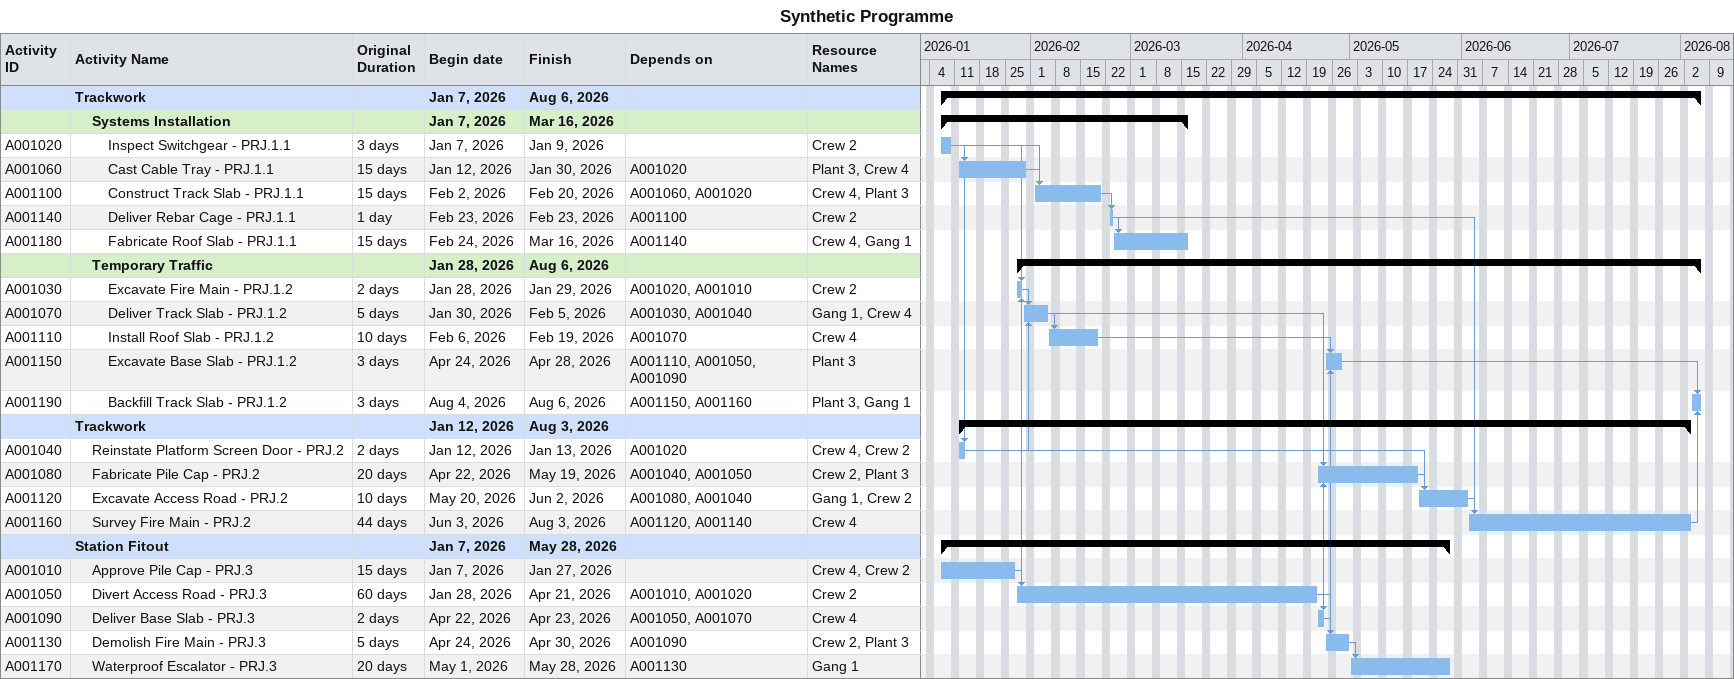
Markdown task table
Synthetic Programme

| ID | Level | Task | Original duration | Start | Finish | Predecessors | Resources |
|---|---|---|---|---|---|---|---|
|  | 1 | **Trackwork** |  | 2026-01-07 | 2026-08-06 |  |  |
|  | 2 | **Systems Installation** |  | 2026-01-07 | 2026-03-16 |  |  |
| A001020 | 3 | Inspect Switchgear - PRJ.1.1 | 3d | 2026-01-07 | 2026-01-09 |  | Crew 2 |
| A001060 | 3 | Cast Cable Tray - PRJ.1.1 | 15d | 2026-01-12 | 2026-01-30 | A001020 | Plant 3, Crew 4 |
| A001100 | 3 | Construct Track Slab - PRJ.1.1 | 15d | 2026-02-02 | 2026-02-20 | A001060, A001020 | Crew 4, Plant 3 |
| A001140 | 3 | Deliver Rebar Cage - PRJ.1.1 | 1d | 2026-02-23 | 2026-02-23 | A001100 | Crew 2 |
| A001180 | 3 | Fabricate Roof Slab - PRJ.1.1 | 15d | 2026-02-24 | 2026-03-16 | A001140 | Crew 4, Gang 1 |
|  | 2 | **Temporary Traffic** |  | 2026-01-28 | 2026-08-06 |  |  |
| A001030 | 3 | Excavate Fire Main - PRJ.1.2 | 2d | 2026-01-28 | 2026-01-29 | A001020, A001010 | Crew 2 |
| A001070 | 3 | Deliver Track Slab - PRJ.1.2 | 5d | 2026-01-30 | 2026-02-05 | A001030, A001040 | Gang 1, Crew 4 |
| A001110 | 3 | Install Roof Slab - PRJ.1.2 | 10d | 2026-02-06 | 2026-02-19 | A001070 | Crew 4 |
| A001150 | 3 | Excavate Base Slab - PRJ.1.2 | 3d | 2026-04-24 | 2026-04-28 | A001110, A001050, A001090 | Plant 3 |
| A001190 | 3 | Backfill Track Slab - PRJ.1.2 | 3d | 2026-08-04 | 2026-08-06 | A001150, A001160 | Plant 3, Gang 1 |
|  | 1 | **Trackwork** |  | 2026-01-12 | 2026-08-03 |  |  |
| A001040 | 2 | Reinstate Platform Screen Door - PRJ.2 | 2d | 2026-01-12 | 2026-01-13 | A001020 | Crew 4, Crew 2 |
| A001080 | 2 | Fabricate Pile Cap - PRJ.2 | 20d | 2026-04-22 | 2026-05-19 | A001040, A001050 | Crew 2, Plant 3 |
| A001120 | 2 | Excavate Access Road - PRJ.2 | 10d | 2026-05-20 | 2026-06-02 | A001080, A001040 | Gang 1, Crew 2 |
| A001160 | 2 | Survey Fire Main - PRJ.2 | 44d | 2026-06-03 | 2026-08-03 | A001120, A001140 | Crew 4 |
|  | 1 | **Station Fitout** |  | 2026-01-07 | 2026-05-28 |  |  |
| A001010 | 2 | Approve Pile Cap - PRJ.3 | 15d | 2026-01-07 | 2026-01-27 |  | Crew 4, Crew 2 |
| A001050 | 2 | Divert Access Road - PRJ.3 | 60d | 2026-01-28 | 2026-04-21 | A001010, A001020 | Crew 2 |
| A001090 | 2 | Deliver Base Slab - PRJ.3 | 2d | 2026-04-22 | 2026-04-23 | A001050, A001070 | Crew 4 |
| A001130 | 2 | Demolish Fire Main - PRJ.3 | 5d | 2026-04-24 | 2026-04-30 | A001090 | Crew 2, Plant 3 |
| A001170 | 2 | Waterproof Escalator - PRJ.3 | 20d | 2026-05-01 | 2026-05-28 | A001130 | Gang 1 |
